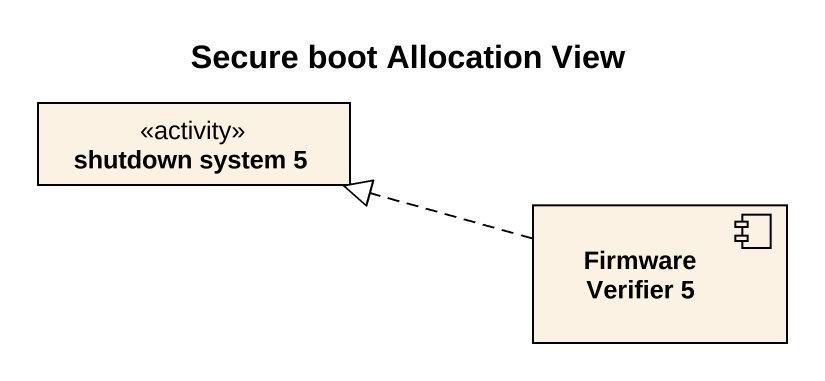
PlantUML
@startuml
title Secure boot Allocation View
allowmixing
hide circle
hide empty members
class "shutdown system 5" as shutdown_system_5 <<activity>>
component "Firmware Verifier 5" as Firmware_Verifier_5
Firmware_Verifier_5 .left.|> shutdown_system_5
@enduml
